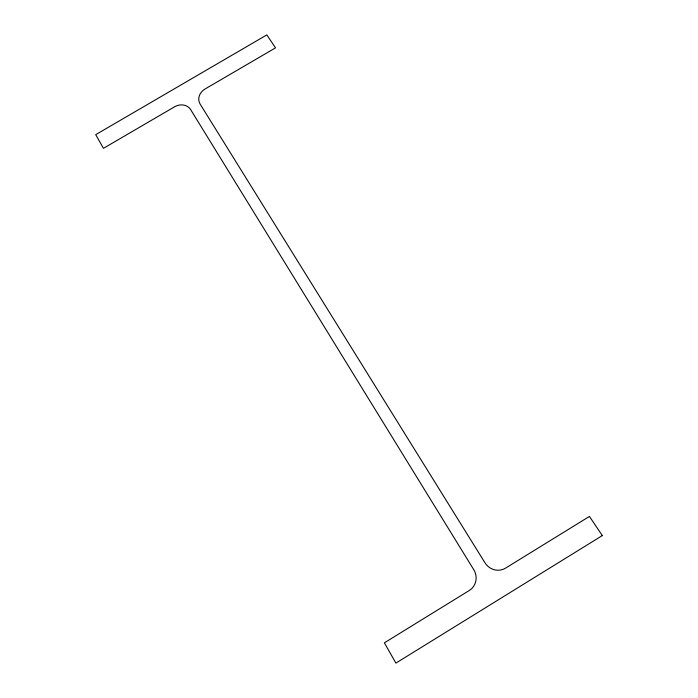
<?xml version="1.0" encoding="UTF-8"?>
<svg xmlns="http://www.w3.org/2000/svg" width="698" height="698" viewBox="0 0 698 698"><rect width="100%" height="100%" fill="white"/><g stroke="black" fill="none" stroke-linecap="round" stroke-linejoin="round"><path stroke-width="1.05" d="M602.295 535.593L395.897 663.1L384.38 642.832L469.292 590.491A15.251 14.641 61.8 0 0 473.785 569.734L190.659 109.63A12.215 10.592 -27.1 0 0 174.622 106.768L103.461 148.325L95.705 134.67L266.828 34.9L275.518 47.865L205.046 89.004A12.189 10.566 -24.9 0 0 200.134 104.089L484.997 562.841A15.225 14.588 52.5 0 0 505.553 568.137L589.452 516.424L602.295 535.593"/></g></svg>
